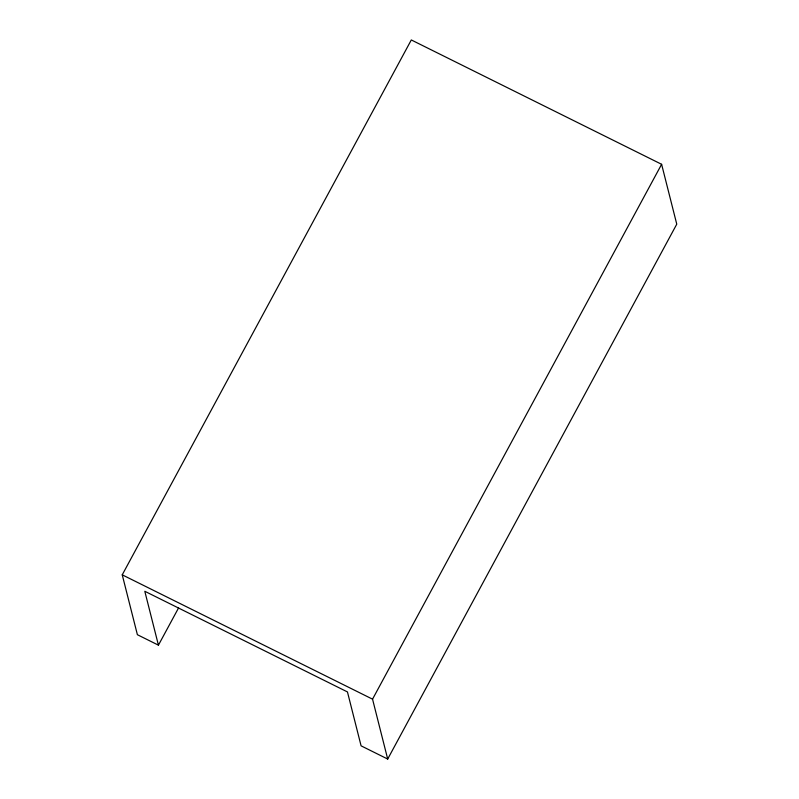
<?xml version="1.0" encoding="UTF-8"?>
<svg xmlns="http://www.w3.org/2000/svg" width="799" height="799" viewBox="0 0 799 799"><rect width="100%" height="100%" fill="white"/><g stroke="black" fill="none" stroke-linecap="round" stroke-linejoin="round"><path stroke-width="1.2" d="M122.237 574.831L411.305 39.95L661.612 164.294L676.763 224.169L387.695 759.05L361.088 745.837L347.455 691.934L144.799 591.27L158.432 645.163L137.388 634.706L122.237 574.831L372.544 699.165L387.695 759.05M158.432 645.163L178.577 607.899M372.544 699.165L661.612 164.294"/></g></svg>
